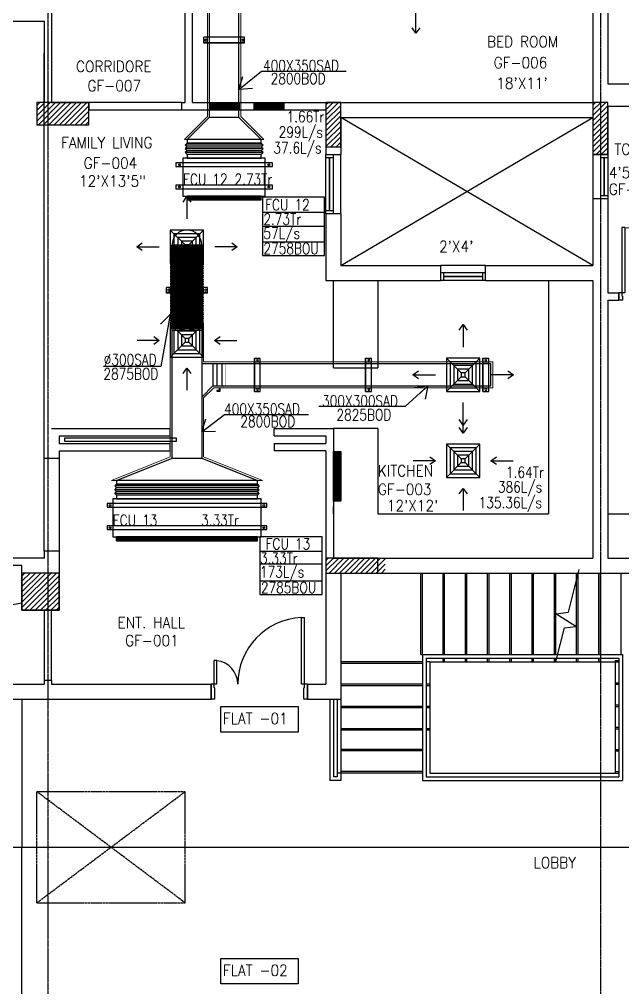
# Model space of a CAD drawing. Header units: millimetres. Extents: x 0 to 91840, y -5689 to 55688.
# Drawn here: x 30687 to 38822, y 26031 to 39097 of the extents above; entities that cross this region are included whole.
import ezdxf

# ---------------------------------------------------------------- set-up
doc = ezdxf.new("R2010")
doc.units = ezdxf.units.MM
doc.linetypes.add('CENTER', pattern=[50.8, 31.75, -6.35, 6.35, -6.35])
doc.linetypes.add('DASHED2', pattern=[9.525, 6.35, -3.175])
for name, color, linetype in [('A-ANNO-TEXT', 8, 'Continuous'), ('A-DOOR', 4, 'Continuous'), ('A-FLOR-OVHD', 4, 'DASHED2'), ('A-FLOR-SPCL', 8, 'Continuous'), ('A-FLOR-STRS', 8, 'Continuous'), ('A-GLAZ', 5, 'Continuous'), ('A-GRID', 253, 'CENTER'), ('A-WALL-FULL', 8, 'Continuous'), ('AC- VD', 5, 'Continuous'), ('AC-FD', 1, 'Continuous'), ('AC-SAD', 3, 'Continuous'), ('AC-SAD TEXT', 3, 'Continuous'), ('AC-WALL OPENING', 1, 'Continuous'), ('FCU-AC', 160, 'Continuous'), ('L1-E014-C22-VAC (08-08-2010)$0$ETA-AC-DAMPER', 4, 'Continuous'), ('LINE', 1, 'Continuous'), ('M-HANGER', 30, 'Continuous'), ('RAD RIGHT', 1, 'Continuous'), ('S-COL- HACT.', 9, 'Continuous'), ('S-COL.', 8, 'Continuous'), ('SAD RIGHT', 3, 'Continuous')]:
    doc.layers.add(name, color=color, linetype=linetype)
doc.layers.add('INSULATION', color=1, linetype='Continuous', lineweight=5)
doc.styles.add('ROMANS', font='romans.shx', dxfattribs={"width": 0.8})
doc.styles.add('SIMPLEX', font='simplex.shx', dxfattribs={"width": 0.8})
doc.dimstyles.new('100 of DIM2', dxfattribs={"dimscale": 0, "dimtxt": 200, "dimasz": 150, "dimexe": 75, "dimexo": 200, "dimgap": 75, "dimtad": 1, "dimdec": 0, "dimrnd": 5, "dimzin": 0, "dimdsep": 46, "dimtxsty": 'ROMANS', "dimblk": 'ARCHTICK', "dimcen": 100, "dimclrd": 94, "dimclre": 94, "dimclrt": 2, "dimadec": 0, "dimazin": 0, "dimtfac": 1, "dimtdec": 0, "dimtofl": 0, "dimtmove": 2, "dimatfit": 3, "dimldrblk": 'OPEN90', "dimfxl": 75, "dimtolj": 1, "dimtzin": 0, "dimarcsym": 0})
pattern_1 = [(45, (1147577.044, 409937.22), (-35.355339, 35.355339), [])]

# ---------------------------------------------------------------- blocks, each defined once
blk = doc.blocks.new('W-80')
for p, q in [((800, 100), (0, 100)), ((800, 0), (0, 0)), ((40, 0), (40, 100)), ((760, 100), (760, 0))]:
    blk.add_line(p, q)
at = {"linetype": 'Continuous'}
for p, q in [((760, 53), (40, 53)), ((760, 47), (40, 47))]:
    blk.add_line(p, q, dxfattribs=at)
blk = doc.blocks.new('D-130-R')
for p, q in [((1220, 200), (1220, 1100)), ((1220, 1100), (1260, 1100)), ((1260, 200), (1260, 1100)), ((80, 520), (40, 520)), ((40, 200), (40, 520)), ((80, 200), (80, 520)), ((0, 0), (0, 200)), ((80, 200), (0, 200)), ((40, 150), (40, 200)), ((50, 150), (40, 150)), ((50, 0), (50, 150)), ((1300, 200), (1220, 200)), ((1260, 150), (1250, 150)), ((1250, 0), (1250, 150)), ((1260, 150), (1260, 200)), ((1300, 0), (1300, 200)), ((50, 0), (0, 0)), ((1300, 0), (1250, 0))]:
    blk.add_line(p, q)
for centre, radius, start, end in [((1260, 200), 900, 92.5473, 180), ((40, 200), 320, 0, 82.8192)]:
    blk.add_arc(centre, radius, start, end)
blk = doc.blocks.new('D-100-R1')
for p, q in [((-80, 980), (-80, 100)), ((-80, 980), (-40, 980)), ((-40, 980), (-40, 55)), ((-1000, 100), (-1000, 0)), ((-1000, 100), (-960, 100)), ((-960, 100), (-960, 55)), ((-960, 55), (-950, 55)), ((-950, 55), (-950, 0)), ((-80, 100), (0, 100)), ((-50, 55), (-50, 0)), ((-50, 55), (-40, 55)), ((-50, 0), (0, 0)), ((0, 100), (0, 0)), ((-1000, 0), (-950, 0))]:
    blk.add_line(p, q)
at = {"linetype": 'Continuous'}
blk.add_arc((-80, 100), 880, 90, 180, dxfattribs=at)
blk = doc.blocks.new('W-60')
for p, q in [((600, 100), (0, 100)), ((600, 0), (0, 0)), ((40, 0), (40, 100)), ((560, 100), (560, 0))]:
    blk.add_line(p, q)
at = {"linetype": 'Continuous'}
for p, q in [((560, 53), (40, 53)), ((560, 47), (40, 47))]:
    blk.add_line(p, q, dxfattribs=at)
blk = doc.blocks.new('_ArchTick')
at = {"color": 0, "linetype": 'ByBlock', "const_width": 0.15}
blk.add_lwpolyline([(-0.5, -0.5), (0.5, 0.5)], dxfattribs=at)
blk = doc.blocks.new('fcu 3.5 tr')
at = {"layer": 'FCU-AC'}
h = blk.add_hatch(dxfattribs=at)
h.set_pattern_fill('NET', color=3)
h.paths.add_polyline_path([(100970, -1580238), (99070, -1580238), (99070, -1580288), (100970, -1580288)])
for p, q in [((99045, -1579550), (99070, -1579525)), ((100970, -1579525), (99070, -1579525)), ((100995, -1579550), (100970, -1579525)), ((100995, -1579550), (99045, -1579550)), ((99045, -1579550), (99070, -1579575)), ((99045, -1579600), (99070, -1579575)), ((100995, -1579600), (99045, -1579600)), ((99045, -1579600), (99070, -1579625)), ((99045, -1579650), (99070, -1579625)), ((100995, -1579650), (99045, -1579650)), ((99045, -1579650), (99070, -1579675)), ((100970, -1579575), (99070, -1579575)), ((100970, -1579575), (99070, -1579575)), ((100970, -1579625), (99070, -1579625)), ((100970, -1579625), (99070, -1579625)), ((100995, -1579550), (100970, -1579575)), ((100995, -1579600), (100970, -1579575)), ((100995, -1579600), (100970, -1579625)), ((100995, -1579650), (100970, -1579625)), ((100995, -1579650), (100970, -1579675))]:
    blk.add_line(p, q, dxfattribs=at)
at = {"layer": 'FCU-AC', "color": 1}
for p, q in [((100970, -1579475), (99070, -1579475)), ((99070, -1579475), (99070, -1579525)), ((99070, -1579525), (100970, -1579525)), ((100970, -1579525), (100970, -1579475)), ((100970, -1579675), (99070, -1579675)), ((99070, -1579675), (99070, -1579725)), ((99070, -1579725), (100970, -1579725)), ((100970, -1579725), (100970, -1579675))]:
    blk.add_line(p, q, dxfattribs=at)
at = {"layer": 'FCU-AC', "color": 6}
for points in [[(98945, -1579838), (101095, -1579838), (101095, -1579788), (98945, -1579788)], [(98945, -1580138), (101095, -1580138), (101095, -1580088), (98945, -1580088)]]:
    blk.add_lwpolyline(points, close=True, dxfattribs=at)
at = {"layer": 'FCU-AC'}
blk.add_lwpolyline([(99020, -1580238), (101020, -1580238), (101020, -1579725), (99020, -1579725)], close=True, dxfattribs=at)
at = {"layer": 'FCU-AC', "color": 3}
blk.add_lwpolyline([(99070, -1580288), (100970, -1580288), (100970, -1580238), (99070, -1580238)], close=True, dxfattribs=at)
at = {"layer": 'FCU-AC', "color": 6}
for centre in [(98982, -1579813), (101057, -1579813), (98982, -1580113), (101057, -1580113)]:
    blk.add_circle(centre, 12.5, dxfattribs=at)
blk = doc.blocks.new('fcu-1    1.5 tr')
h = blk.add_hatch()
h.set_pattern_fill('NET', color=3)
h.paths.add_polyline_path([(78733, -1589179), (77733, -1589179), (77733, -1589229), (78733, -1589229)])
at = {"color": 3}
blk.add_lwpolyline([(77733, -1589229), (78733, -1589229), (78733, -1589179), (77733, -1589179)], close=True, dxfattribs=at)
at = {"layer": 'FCU-AC', "color": 1}
for p, q in [((78733, -1588416), (77733, -1588416)), ((77733, -1588416), (77733, -1588466)), ((78733, -1588466), (78733, -1588416)), ((77733, -1588466), (78733, -1588466)), ((78733, -1588616), (77733, -1588616)), ((77733, -1588616), (77733, -1588666)), ((77733, -1588666), (78733, -1588666)), ((78733, -1588666), (78733, -1588616))]:
    blk.add_line(p, q, dxfattribs=at)
at = {"layer": 'FCU-AC', "color": 5}
for p, q in [((77733, -1588466), (77708, -1588491)), ((78758, -1588491), (77708, -1588491)), ((77733, -1588516), (77708, -1588491)), ((77733, -1588516), (77708, -1588541)), ((78758, -1588541), (77708, -1588541)), ((77733, -1588566), (77708, -1588541)), ((78733, -1588516), (77733, -1588516)), ((78758, -1588491), (78733, -1588466)), ((78758, -1588491), (78733, -1588516)), ((78758, -1588541), (78733, -1588516)), ((78758, -1588541), (78733, -1588566)), ((77733, -1588566), (77708, -1588591)), ((78758, -1588591), (77708, -1588591)), ((77733, -1588616), (77708, -1588591)), ((78733, -1588566), (77733, -1588566)), ((78758, -1588591), (78733, -1588566)), ((78758, -1588591), (78733, -1588616))]:
    blk.add_line(p, q, dxfattribs=at)
at = {"layer": 'FCU-AC'}
for p, q in [((78733, -1588466), (77733, -1588466)), ((78788, -1588666), (77678, -1588666)), ((77678, -1588666), (77678, -1589179)), ((78788, -1589179), (78788, -1588666)), ((77678, -1589179), (78788, -1589179))]:
    blk.add_line(p, q, dxfattribs=at)
at = {"layer": 'FCU-AC', "color": 2}
for p, q in [((78733, -1588516), (77733, -1588516)), ((78733, -1588566), (77733, -1588566))]:
    blk.add_line(p, q, dxfattribs=at)
at = {"layer": 'FCU-AC', "color": 6}
for points in [[(77583, -1588779), (78883, -1588779), (78883, -1588729), (77583, -1588729)], [(77583, -1589079), (78883, -1589079), (78883, -1589029), (77583, -1589029)]]:
    blk.add_lwpolyline(points, close=True, dxfattribs=at)
for centre in [(77629, -1588755), (78837, -1588755), (77629, -1589055), (78837, -1589055)]:
    blk.add_circle(centre, 12.5, dxfattribs=at)
blk = doc.blocks.new('*U37')
at = {"layer": 'L1-E014-C22-VAC (08-08-2010)$0$ETA-AC-DAMPER', "color": 5}
for p, q in [((-33, 0), (-33, 300)), ((33, 0), (33, 300))]:
    blk.add_line(p, q, dxfattribs=at)
for points, const_width in [([(-91, 300), (91, 300)], 1.82), ([(0, 0), (0, 314)], 1.5), ([(-91, 0), (91, 0)], 1.82), ([(-48, 0), (-48, -20), (48, -20), (48, 0)], 1.5)]:
    blk.add_lwpolyline(points, dxfattribs=dict(at, const_width=const_width))
at = {"layer": 'L1-E014-C22-VAC (08-08-2010)$0$ETA-AC-DAMPER', "color": 5, "const_width": 1.82}
blk.add_lwpolyline([(75, 300), (75, 0), (-75, 0), (-75, 300)], close=True, dxfattribs=at)
at = {"layer": 'L1-E014-C22-VAC (08-08-2010)$0$ETA-AC-DAMPER', "color": 5}
blk.add_lwpolyline([(6, -20), (6, -62), (40, -62), (40, -72), (-6, -72), (-6, -20)], dxfattribs=at)
blk = doc.blocks.new('*U128')
at = {"linetype": 'Continuous'}
for p, q in [((-38, -116), (-38, 434)), ((42, 434), (-38, 434)), ((37, -116), (37, 434)), ((42, -116), (42, 434)), ((42, 384), (-38, 384)), ((42, -66), (-38, -66)), ((42, -116), (-38, -116))]:
    blk.add_line(p, q, dxfattribs=at)
for centre in [(0, 409), (0, -91)]:
    blk.add_circle(centre, 12.5, dxfattribs=at)
blk = doc.blocks.new('*U50')
at = {"linetype": 'Continuous'}
for p, q in [((-38, -181), (-38, 269)), ((42, 269), (-38, 269)), ((37, -181), (37, 269)), ((42, -181), (42, 269)), ((42, 219), (-38, 219)), ((42, -131), (-38, -131)), ((42, -181), (-38, -181))]:
    blk.add_line(p, q, dxfattribs=at)
for centre in [(0, 244), (0, -156)]:
    blk.add_circle(centre, 12.5, dxfattribs=at)
blk = doc.blocks.new('*U51')
at = {"linetype": 'Continuous'}
for p, q in [((-38, -217), (-38, 233)), ((42, 233), (-38, 233)), ((42, 183), (-38, 183)), ((37, -217), (37, 233)), ((42, -217), (42, 233)), ((42, -167), (-38, -167)), ((42, -217), (-38, -217))]:
    blk.add_line(p, q, dxfattribs=at)
for centre in [(0, 208), (0, -192)]:
    blk.add_circle(centre, 12.5, dxfattribs=at)
blk = doc.blocks.new('*U52')
at = {"linetype": 'Continuous'}
for p, q in [((-38, -247), (-38, 303)), ((42, 303), (-38, 303)), ((37, -247), (37, 303)), ((42, -247), (42, 303)), ((42, 253), (-38, 253)), ((42, -197), (-38, -197)), ((42, -247), (-38, -247))]:
    blk.add_line(p, q, dxfattribs=at)
for centre in [(0, 278), (0, -222)]:
    blk.add_circle(centre, 12.5, dxfattribs=at)
blk = doc.blocks.new('SD RIGHT')
at = {"layer": 'SAD RIGHT'}
for p, q in [((-225, 225), (-25, 25)), ((225, 225), (25, 25)), ((-25, -25), (-225, -225)), ((225, -225), (25, -25))]:
    blk.add_line(p, q, dxfattribs=at)
for points in [[(-225, -225), (225, -225), (225, 225), (-225, 225)], [(-175, -175), (175, -175), (175, 175), (-175, 175)], [(-125, -125), (125, -125), (125, 125), (-125, 125)], [(-75, -75), (75, -75), (75, 75), (-75, 75)], [(-25, -25), (25, -25), (25, 25), (-25, 25)]]:
    blk.add_lwpolyline(points, close=True, dxfattribs=at)
for points in [[(0, 678), (0, 375)], [(-678, 0), (-375, 0)], [(678, 0), (375, 0)], [(0, -678), (0, -375)]]:
    blk.add_leader(points, dimstyle='100 of DIM2', override={"dimscale": 1, "dimasz": 75, "dimtad": 0, "dimclrd": 256, "dimfxl": 0.2}, dxfattribs=at)
blk = doc.blocks.new('RAD RIGHT CENTER')
at = {"layer": 'RAD RIGHT'}
for p, q in [((-225, 225), (-25, 25)), ((225, 225), (25, 25)), ((-25, -25), (-225, -225)), ((25, -25), (225, -225))]:
    blk.add_line(p, q, dxfattribs=at)
for points in [[(-225, -225), (225, -225), (225, 225), (-225, 225)], [(-175, -175), (175, -175), (175, 175), (-175, 175)], [(-125, -125), (125, -125), (125, 125), (-125, 125)], [(-75, -75), (75, -75), (75, 75), (-75, 75)], [(-25, -25), (25, -25), (25, 25), (-25, 25)]]:
    blk.add_lwpolyline(points, close=True, dxfattribs=at)
for points in [[(0, 373), (0, 673)], [(-373, 0), (-673, 0)], [(373, 0), (673, 0)], [(0, -373), (0, -673)]]:
    blk.add_leader(points, dimstyle='100 of DIM2', override={"dimscale": 1, "dimasz": 75, "dimtad": 0, "dimclrd": 1, "dimfxl": 0.2}, dxfattribs=at)

msp = doc.modelspace()

# ---------------------------------------------------------------- hatches: boundary and pattern name
at = {"layer": 'AC-FD', "linetype": 'ByBlock'}
h = msp.add_hatch(dxfattribs=at)
h.set_pattern_fill('ANSI31', color=256, scale=5, angle=90, style=0)
h.set_pattern_definition([(135, (-1558174.296, -24064.766), (-11.22532015, -11.22532015), [])])
h.paths.add_polyline_path([(33649.7, 37875.23), (33649.7, 37975.23), (33249.7, 37975.23), (33249.7, 37875.23)])
at = {"layer": 'AC-WALL OPENING', "linetype": 'ByBlock'}
h = msp.add_hatch(dxfattribs=at)
h.set_pattern_fill('ANSI31', color=256, scale=5, angle=-90, style=0)
h.set_pattern_definition([(315, (1625824.649, 99915.234), (11.22532015, 11.22532015), [])])
h.paths.add_polyline_path([(33854.65, 37975.23), (33854.65, 37875.23), (34254.65, 37875.23), (34254.65, 37975.23)])
h = msp.add_hatch(dxfattribs=at)
h.set_pattern_fill('ANSI31', color=256, scale=5, angle=-180, style=0)
h.set_pattern_definition([(225, (96961.861, -1558703.006), (11.22532015, -11.22532015), [])])
h.paths.add_polyline_path([(35021.86, 33266.99), (34921.86, 33266.99), (34921.86, 32596.99), (35021.86, 32596.99)])
at = {"layer": 'S-COL- HACT.', "linetype": 'Continuous', "ltscale": 3}
h = msp.add_hatch(dxfattribs=at)
h.set_pattern_fill('ANSI31', color=256, scale=400, style=0)
h.set_pattern_definition(pattern_1)
h.paths.add_polyline_path([(31621.86, 37975.23), (30921.86, 37975.23), (30921.86, 37675.23), (31621.86, 37675.23)])
h = msp.add_hatch(dxfattribs=at)
h.set_pattern_fill('ANSI31', color=256, scale=400, style=0)
h.set_pattern_definition(pattern_1)
h.paths.add_polyline_path([(34821.86, 37975.23), (34821.86, 37375.23), (35021.86, 37375.23), (35021.86, 37975.23)])
h = msp.add_hatch(dxfattribs=at)
h.set_pattern_fill('ANSI31', color=256, scale=400, style=0)
h.set_pattern_definition(pattern_1)
h.paths.add_polyline_path([(38421.86, 37975.23), (38421.86, 37275.23), (38621.86, 37275.23), (38621.86, 37975.23)])
h = msp.add_hatch(dxfattribs=at)
h.set_pattern_fill('ANSI31', color=256, scale=400, style=0)
h.set_pattern_definition(pattern_1)
h.paths.add_polyline_path([(34821.86, 31625.23), (35621.86, 31625.23), (35621.86, 31825.23), (34821.86, 31825.23)])
h = msp.add_hatch(dxfattribs=at)
h.set_pattern_fill('ANSI31', color=256, scale=400, style=0)
h.set_pattern_definition(pattern_1)
h.paths.add_polyline_path([(30721.86, 31125.23), (31221.86, 31125.23), (31221.86, 31625.23), (30721.86, 31625.23)])
h = msp.add_hatch(dxfattribs=at)
h.set_pattern_fill('ANSI31', color=256, scale=400, style=0)
h.set_pattern_definition(pattern_1)
h.paths.add_polyline_path([(30721.86, 31125.23), (31221.86, 31125.23), (31221.86, 31625.23), (30721.86, 31625.23)])

# ---------------------------------------------------------------- linework, layer by layer
msp.add_line((31021.86, 33175.23), (31021.86, 38643.87))
at = {"layer": 'A-ANNO-TEXT', "color": 5}
for points in [[(33402.83, 29822.38), (34445.21, 29822.38), (34445.21, 29479.92), (33402.83, 29479.92)], [(33402.83, 26423.12), (34445.21, 26423.12), (34445.21, 26080.67), (33402.83, 26080.67)]]:
    msp.add_lwpolyline(points, close=True, dxfattribs=at)
at = {"layer": 'A-DOOR', "ltscale": 3}
msp.add_lwpolyline([(31301.75, 33400.23), (31301.75, 33450.23), (32801.75, 33450.23), (32801.75, 33400.23), (31301.75, 33400.23)], dxfattribs=at)
at = {"layer": 'A-FLOR-OVHD', "linetype": 'Continuous', "ltscale": 3}
for p, q in [((32871.86, 37975.23), (31621.86, 37975.23)), ((31621.86, 37875.23), (32871.86, 37875.23)), ((31021.86, 31925.23), (31021.86, 33175.23)), ((31221.86, 33175.23), (31221.86, 31925.23)), ((31021.86, 31125.23), (31021.86, 30175.23)), ((31121.86, 30175.23), (31121.86, 31125.23))]:
    msp.add_line(p, q, dxfattribs=at)
at = {"layer": 'A-FLOR-OVHD', "linetype": 'Continuous'}
for p, q in [((36121.86, 30525.23), (36121.86, 31625.23)), ((36421.86, 30525.23), (36421.86, 31625.23)), ((36721.86, 30525.23), (36721.86, 31625.23)), ((37021.86, 30525.23), (37021.86, 31625.23)), ((37321.86, 30525.23), (37321.86, 31625.23)), ((37621.86, 30525.23), (37621.86, 31625.23)), ((37921.86, 30525.23), (37921.86, 31625.23)), ((38221.86, 30525.23), (38221.86, 31625.23)), ((36121.86, 30425.23), (35021.86, 30425.23)), ((36121.86, 30125.23), (35021.86, 30125.23)), ((36121.86, 29825.23), (35021.86, 29825.23)), ((36121.86, 29525.23), (35021.86, 29525.23)), ((36121.86, 29225.23), (35021.86, 29225.23)), ((35021.86, 28925.23), (34971.86, 28925.23)), ((36121.86, 28925.23), (35021.86, 28925.23))]:
    msp.add_line(p, q, dxfattribs=at)
at = {"layer": 'A-FLOR-SPCL', "ltscale": 3}
for p, q in [((35021.86, 35775.23), (38421.86, 37775.23)), ((38421.86, 35775.23), (35021.86, 37775.23)), ((34921.86, 34395.23), (34921.86, 35575.23)), ((35521.86, 35575.23), (35521.86, 34395.23)), ((37821.86, 35575.23), (37821.86, 32425.23)), ((34921.86, 34395.23), (35521.86, 34395.23)), ((35521.86, 33575.23), (34921.86, 33575.23)), ((35521.86, 33575.23), (35521.86, 32425.23)), ((35521.86, 32425.23), (37821.86, 32425.23)), ((38621.86, 32425.23), (40021.86, 32425.23)), ((30721.86, 29925.23), (30721.86, 27925.23)), ((30721.86, 25925.23), (30721.86, 27925.23))]:
    msp.add_line(p, q, dxfattribs=at)
msp.add_arc((29721.86, 35941.92), 4821.53, 258.029793, 281.970207, dxfattribs=at)
at = {"layer": 'A-FLOR-STRS', "ltscale": 3}
for p, q in [((36101.86, 30525.23), (36101.86, 31625.23)), ((36401.86, 30525.23), (36401.86, 31625.23)), ((36701.86, 30525.23), (36701.86, 31625.23)), ((37001.86, 30525.23), (37001.86, 31625.23)), ((37301.86, 30525.23), (37301.86, 31625.23)), ((37601.86, 30525.23), (37601.86, 31625.23)), ((37901.86, 30525.23), (37901.86, 31625.23)), ((38090.42, 31099.47), (38234.36, 31675.23)), ((38201.86, 30525.23), (38201.86, 31625.23)), ((38501.86, 30525.23), (38501.86, 31625.23)), ((38521.86, 30525.23), (38521.86, 31625.23)), ((38801.86, 30525.23), (38801.86, 31625.23)), ((37921.86, 31075.23), (38090.42, 31099.47)), ((38193.1, 30905.81), (37921.86, 31075.23)), ((37921.86, 30425.23), (38036.94, 30885.53)), ((38036.94, 30885.53), (38193.1, 30905.81)), ((36101.86, 30525.23), (38821.86, 30525.23)), ((36121.86, 30525.23), (36121.86, 28825.23)), ((36171.86, 30475.23), (36171.86, 28875.23)), ((36171.86, 30475.23), (38771.86, 30475.23)), ((36401.86, 30425.23), (36401.86, 30475.23)), ((36421.86, 30425.23), (36421.86, 30475.23)), ((36701.86, 30425.23), (36701.86, 30475.23)), ((36721.86, 30425.23), (36721.86, 30475.23)), ((37001.86, 30425.23), (37001.86, 30475.23)), ((37021.86, 30425.23), (37021.86, 30475.23)), ((37301.86, 30425.23), (37301.86, 30475.23)), ((37321.86, 30425.23), (37321.86, 30475.23)), ((37601.86, 30425.23), (37601.86, 30475.23)), ((37621.86, 30425.23), (37621.86, 30475.23)), ((37901.86, 30425.23), (37901.86, 30475.23)), ((37921.86, 30425.23), (37921.86, 30475.23)), ((38201.86, 30425.23), (38201.86, 30475.23)), ((38221.86, 30425.23), (38221.86, 30475.23)), ((38501.86, 30425.23), (38501.86, 30475.23)), ((38521.86, 30425.23), (38521.86, 30475.23)), ((38771.86, 30475.23), (38771.86, 28875.23)), ((38821.86, 30525.23), (38821.86, 28825.23)), ((36121.86, 30405.23), (35021.86, 30405.23)), ((36221.86, 30425.23), (36171.86, 30425.23)), ((36221.86, 30425.23), (38721.86, 30425.23)), ((36221.86, 30425.23), (36221.86, 29225.23)), ((38721.86, 30445.23), (38721.86, 29825.23)), ((38721.86, 30445.23), (38771.86, 30445.23)), ((38721.86, 30445.23), (38771.86, 30445.23)), ((38721.86, 30425.23), (38771.86, 30425.23)), ((38721.86, 30425.23), (38771.86, 30425.23)), ((36121.86, 30105.23), (35021.86, 30105.23)), ((36221.86, 30125.23), (36171.86, 30125.23)), ((36221.86, 30105.23), (36171.86, 30105.23)), ((38721.86, 30145.23), (38771.86, 30145.23)), ((38721.86, 30125.23), (38771.86, 30125.23)), ((34871.86, 29925.23), (34871.86, 28825.23)), ((34921.86, 29925.23), (34921.86, 28875.23)), ((34971.86, 29925.23), (34971.86, 28875.23)), ((35021.86, 29925.23), (35021.86, 28825.23)), ((36121.86, 29805.23), (35021.86, 29805.23)), ((36221.86, 29825.23), (36171.86, 29825.23)), ((36221.86, 29805.23), (36171.86, 29805.23)), ((38721.86, 29845.23), (38771.86, 29845.23)), ((38721.86, 29825.23), (38721.86, 28925.23)), ((38721.86, 29825.23), (38771.86, 29825.23)), ((38721.86, 29545.23), (38771.86, 29545.23)), ((36121.86, 29505.23), (35021.86, 29505.23)), ((36221.86, 29525.23), (36171.86, 29525.23)), ((36221.86, 29505.23), (36171.86, 29505.23)), ((38721.86, 29525.23), (38771.86, 29525.23)), ((36121.86, 29245.23), (35021.86, 29245.23)), ((36221.86, 29225.23), (36221.86, 28925.23)), ((38721.86, 29245.23), (38771.86, 29245.23)), ((38721.86, 29225.23), (38771.86, 29225.23)), ((36121.86, 28945.23), (35021.86, 28945.23)), ((36221.86, 28925.23), (38721.86, 28925.23)), ((38721.86, 28945.23), (38771.86, 28945.23)), ((38721.86, 28925.23), (38771.86, 28925.23)), ((35021.86, 28825.23), (34871.86, 28825.23)), ((34971.86, 28875.23), (34921.86, 28875.23)), ((36121.86, 28825.23), (38821.86, 28825.23)), ((36171.86, 28875.23), (38771.86, 28875.23))]:
    msp.add_line(p, q, dxfattribs=at)
at = {"layer": 'A-GLAZ', "ltscale": 3}
for p, q in [((35021.86, 36475.23), (35021.86, 37275.23)), ((38421.86, 37275.23), (38421.86, 36675.23)), ((36971.86, 35775.23), (36371.86, 35775.23))]:
    msp.add_line(p, q, dxfattribs=at)
at = {"layer": 'A-GRID', "ltscale": 0.1}
for p, q in [((31071.86, 54351.25), (31071.86, 6216.89)), ((38521.86, 53051.25), (38521.86, 4916.89))]:
    msp.add_line(p, q, dxfattribs=at)
at = {"layer": 'A-WALL-FULL', "ltscale": 3}
for p, q in [((38621.86, 45425.23), (38621.86, 38225.23)), ((38421.86, 41275.23), (38421.86, 37975.23)), ((31121.86, 39875.23), (31121.86, 37975.23)), ((32921.86, 37975.23), (32921.86, 39975.23)), ((33021.86, 37975.23), (33021.86, 39975.23)), ((25721.86, 39075.23), (31021.86, 39075.23)), ((31021.86, 39075.23), (31021.86, 37975.23)), ((38621.86, 38225.23), (40121.86, 38225.23)), ((31121.86, 37975.23), (31621.86, 37975.23)), ((31621.86, 37975.23), (31621.86, 37875.23)), ((32871.86, 37975.23), (32921.86, 37975.23)), ((32871.86, 37975.23), (32871.86, 37875.23)), ((33021.86, 37975.23), (38421.86, 37975.23)), ((38621.86, 37925.23), (38621.86, 37275.23)), ((38621.86, 37925.23), (40021.86, 37925.23)), ((32871.86, 37875.23), (34821.86, 37875.23)), ((34821.86, 37875.23), (34821.86, 37275.23)), ((35021.86, 37775.23), (38421.86, 37775.23)), ((35021.86, 37775.23), (35021.86, 37275.23)), ((38421.86, 37775.23), (38421.86, 37275.23)), ((34821.86, 37275.23), (35021.86, 37275.23)), ((38621.86, 37275.23), (38421.86, 37275.23)), ((38421.86, 36675.23), (38421.86, 35775.23)), ((38621.86, 36675.23), (38421.86, 36675.23)), ((38621.86, 36675.23), (38621.86, 35407.23)), ((35021.86, 36475.23), (34821.86, 36475.23)), ((34821.86, 36475.23), (34821.86, 35575.23)), ((35021.86, 36475.23), (35021.86, 35775.23)), ((35021.86, 35775.23), (36371.86, 35775.23)), ((36371.86, 35575.23), (36371.86, 35775.23)), ((36971.86, 35775.23), (38421.86, 35775.23)), ((36971.86, 35575.23), (36971.86, 35775.23)), ((34821.86, 35575.23), (36371.86, 35575.23)), ((36971.86, 35575.23), (38421.86, 35575.23)), ((38421.86, 35575.23), (38421.86, 32425.23)), ((38421.86, 35575.23), (38421.86, 31825.23)), ((38621.86, 35407.23), (38771.86, 35407.23)), ((38621.86, 35307.23), (38771.86, 35307.23)), ((38621.86, 35307.23), (38621.86, 31825.23)), ((38771.86, 35307.23), (38771.86, 35407.23)), ((31121.86, 33575.23), (32721.86, 33575.23)), ((31221.86, 33475.23), (32721.86, 33475.23)), ((31221.86, 33475.23), (31221.86, 33375.23)), ((32721.86, 33475.23), (32721.86, 33575.23)), ((34121.86, 33475.23), (34121.86, 33575.23)), ((34121.86, 33575.23), (34921.86, 33575.23)), ((34121.86, 33475.23), (34821.86, 33475.23)), ((34821.86, 33475.23), (34821.86, 33375.23)), ((34921.86, 33575.23), (34921.86, 31825.23)), ((31221.86, 33375.23), (32721.86, 33375.23)), ((32721.86, 33275.23), (32721.86, 33375.23)), ((34121.86, 33375.23), (34821.86, 33375.23)), ((34121.86, 33375.23), (34121.86, 33275.23)), ((31221.86, 33275.23), (31221.86, 33175.23)), ((31221.86, 33275.23), (32721.86, 33275.23)), ((34821.86, 33275.23), (34121.86, 33275.23)), ((34821.86, 33275.23), (34821.86, 30125.23)), ((31021.86, 33175.23), (31221.86, 33175.23)), ((34921.86, 32425.23), (34921.86, 32525.23)), ((31021.86, 31925.23), (31221.86, 31925.23)), ((31021.86, 31925.23), (31021.86, 31825.23)), ((31221.86, 31925.23), (31221.86, 31125.23)), ((31021.86, 31825.23), (25721.86, 31825.23)), ((34921.86, 31825.23), (38421.86, 31825.23)), ((38621.86, 31825.23), (40021.86, 31825.23)), ((30721.86, 31725.23), (28721.86, 31725.23)), ((30721.86, 31125.23), (30721.86, 31725.23)), ((35021.86, 31625.23), (39921.86, 31625.23)), ((35021.86, 31625.23), (35021.86, 29925.23)), ((31221.86, 31125.23), (30721.86, 31125.23)), ((28721.86, 30125.23), (31021.86, 30125.23)), ((31021.86, 30175.23), (31021.86, 30125.23)), ((31121.86, 30175.23), (31021.86, 30175.23)), ((31121.86, 30175.23), (31121.86, 30125.23)), ((31121.86, 30125.23), (33271.86, 30125.23)), ((33271.86, 30125.23), (33271.86, 29925.23)), ((34571.86, 30125.23), (34571.86, 29925.23)), ((34571.86, 30125.23), (34821.86, 30125.23)), ((34671.86, 30125.23), (34821.86, 30125.23)), ((27021.86, 29925.23), (33271.86, 29925.23)), ((34571.86, 29925.23), (35021.86, 29925.23)), ((34671.86, 29925.23), (35021.86, 29925.23)), ((24605.73, 27925.23), (51021.86, 27925.23))]:
    msp.add_line(p, q, dxfattribs=at)
at = {"layer": 'A-WALL-FULL', "linetype": 'Continuous', "ltscale": 3}
for p, q in [((31021.86, 37975.23), (30921.86, 37975.23)), ((30921.86, 37975.23), (30921.86, 37675.23)), ((30921.86, 37675.23), (31021.86, 37675.23))]:
    msp.add_line(p, q, dxfattribs=at)
at = {"layer": 'AC-FD', "linetype": 'ByBlock'}
msp.add_lwpolyline([(33249.7, 37875.23), (33249.7, 37975.23), (33649.7, 37975.23), (33649.7, 37875.23)], close=True, dxfattribs=at)
at = {"layer": 'AC-SAD'}
for p, q in [((33248.59, 44062.73), (33248.59, 37775.23)), ((33648.59, 37775.23), (33648.59, 44062.73)), ((33248.59, 37775.23), (32948.59, 37475.23)), ((33648.59, 37775.23), (33248.59, 37775.23)), ((33948.59, 37475.23), (33648.59, 37775.23)), ((32746.86, 36050.56), (32721.86, 36038.06)), ((33171.86, 36038.06), (32721.86, 36038.06)), ((32721.86, 36038.06), (32746.86, 36025.56)), ((32746.86, 36025.56), (32721.86, 36013.06)), ((33171.86, 36013.06), (32721.86, 36013.06)), ((32721.86, 36013.06), (32746.86, 36000.56)), ((32746.86, 36000.56), (32721.86, 35988.06)), ((33171.86, 35988.06), (32721.86, 35988.06)), ((32721.86, 35988.06), (32746.86, 35975.56)), ((32746.86, 35975.56), (32721.86, 35963.06)), ((33171.86, 35963.06), (32721.86, 35963.06)), ((32721.86, 35963.06), (32746.86, 35950.56)), ((32746.86, 35950.56), (32721.86, 35938.06)), ((33171.86, 35938.06), (32721.86, 35938.06)), ((32721.86, 35938.06), (32746.86, 35925.56)), ((32746.86, 34925.56), (32746.86, 36054.2)), ((33146.86, 36050.56), (32746.86, 36050.56)), ((33146.86, 36025.56), (32746.86, 36025.56)), ((33146.86, 36025.56), (32746.86, 36025.56)), ((33146.86, 36025.56), (32746.86, 36025.56)), ((33146.86, 36000.56), (32746.86, 36000.56)), ((33146.86, 36000.56), (32746.86, 36000.56)), ((33146.86, 35975.56), (32746.86, 35975.56)), ((33146.86, 35975.56), (32746.86, 35975.56)), ((33146.86, 35950.56), (32746.86, 35950.56)), ((33146.86, 35950.56), (32746.86, 35950.56)), ((33146.86, 36054.2), (33146.86, 33175.23)), ((33146.86, 36050.56), (33171.86, 36038.06)), ((33171.86, 36038.06), (33146.86, 36025.56)), ((33146.86, 36025.56), (33171.86, 36013.06)), ((33171.86, 36013.06), (33146.86, 36000.56)), ((33146.86, 36000.56), (33171.86, 35988.06)), ((33171.86, 35988.06), (33146.86, 35975.56)), ((33146.86, 35975.56), (33171.86, 35963.06)), ((33171.86, 35963.06), (33146.86, 35950.56)), ((33146.86, 35950.56), (33171.86, 35938.06)), ((33171.86, 35938.06), (33146.86, 35925.56)), ((32746.86, 35925.56), (32721.86, 35913.06)), ((33171.86, 35913.06), (32721.86, 35913.06)), ((32721.86, 35913.06), (32746.86, 35900.56)), ((32746.86, 35900.56), (32721.86, 35888.06)), ((33171.86, 35888.06), (32721.86, 35888.06)), ((32721.86, 35888.06), (32746.86, 35875.56)), ((32746.86, 35875.56), (32721.86, 35863.06)), ((33171.86, 35863.06), (32721.86, 35863.06)), ((32721.86, 35863.06), (32746.86, 35850.56)), ((32746.86, 35850.56), (32721.86, 35838.06)), ((33171.86, 35838.06), (32721.86, 35838.06)), ((32721.86, 35838.06), (32746.86, 35825.56)), ((32746.86, 35825.56), (32721.86, 35813.06)), ((33171.86, 35813.06), (32721.86, 35813.06)), ((32721.86, 35813.06), (32746.86, 35800.56)), ((33146.86, 35925.56), (32746.86, 35925.56)), ((33146.86, 35925.56), (32746.86, 35925.56)), ((33146.86, 35900.56), (32746.86, 35900.56)), ((33146.86, 35900.56), (32746.86, 35900.56)), ((33146.86, 35875.56), (32746.86, 35875.56)), ((33146.86, 35875.56), (32746.86, 35875.56)), ((33146.86, 35850.56), (32746.86, 35850.56)), ((33146.86, 35850.56), (32746.86, 35850.56)), ((33146.86, 35825.56), (32746.86, 35825.56)), ((33146.86, 35825.56), (32746.86, 35825.56)), ((33146.86, 35925.56), (33171.86, 35913.06)), ((33171.86, 35913.06), (33146.86, 35900.56)), ((33146.86, 35900.56), (33171.86, 35888.06)), ((33171.86, 35888.06), (33146.86, 35875.56)), ((33146.86, 35875.56), (33171.86, 35863.06)), ((33171.86, 35863.06), (33146.86, 35850.56)), ((33146.86, 35850.56), (33171.86, 35838.06)), ((33171.86, 35838.06), (33146.86, 35825.56)), ((33146.86, 35825.56), (33171.86, 35813.06)), ((33171.86, 35813.06), (33146.86, 35800.56)), ((32746.86, 35800.56), (32721.86, 35788.06)), ((33171.86, 35788.06), (32721.86, 35788.06)), ((32721.86, 35788.06), (32746.86, 35775.56)), ((32746.86, 35775.56), (32721.86, 35763.06)), ((33171.86, 35763.06), (32721.86, 35763.06)), ((32721.86, 35763.06), (32746.86, 35750.56)), ((32746.86, 35750.56), (32721.86, 35738.06)), ((33171.86, 35738.06), (32721.86, 35738.06)), ((32721.86, 35738.06), (32746.86, 35725.56)), ((32746.86, 35725.56), (32721.86, 35713.06)), ((33171.86, 35713.06), (32721.86, 35713.06)), ((32721.86, 35713.06), (32746.86, 35700.56)), ((32746.86, 35700.56), (32721.86, 35688.06)), ((33171.86, 35688.06), (32721.86, 35688.06)), ((32721.86, 35688.06), (32746.86, 35675.56)), ((32746.86, 35675.56), (32721.86, 35663.06)), ((33146.86, 35800.56), (32746.86, 35800.56)), ((33146.86, 35800.56), (32746.86, 35800.56)), ((33146.86, 35775.56), (32746.86, 35775.56)), ((33146.86, 35775.56), (32746.86, 35775.56)), ((33146.86, 35750.56), (32746.86, 35750.56)), ((33146.86, 35750.56), (32746.86, 35750.56)), ((33146.86, 35725.56), (32746.86, 35725.56)), ((33146.86, 35725.56), (32746.86, 35725.56)), ((33146.86, 35700.56), (32746.86, 35700.56)), ((33146.86, 35700.56), (32746.86, 35700.56)), ((33146.86, 35675.56), (32746.86, 35675.56)), ((33146.86, 35675.56), (32746.86, 35675.56)), ((33146.86, 35800.56), (33171.86, 35788.06)), ((33171.86, 35788.06), (33146.86, 35775.56)), ((33146.86, 35775.56), (33171.86, 35763.06)), ((33171.86, 35763.06), (33146.86, 35750.56)), ((33146.86, 35750.56), (33171.86, 35738.06)), ((33171.86, 35738.06), (33146.86, 35725.56)), ((33146.86, 35725.56), (33171.86, 35713.06)), ((33171.86, 35713.06), (33146.86, 35700.56)), ((33146.86, 35700.56), (33171.86, 35688.06)), ((33171.86, 35688.06), (33146.86, 35675.56)), ((33146.86, 35675.56), (33171.86, 35663.06)), ((33171.86, 35663.06), (32721.86, 35663.06)), ((32721.86, 35663.06), (32746.86, 35650.56)), ((32746.86, 35650.56), (32721.86, 35638.06)), ((33171.86, 35638.06), (32721.86, 35638.06)), ((32721.86, 35638.06), (32746.86, 35625.56)), ((32746.86, 35625.56), (32721.86, 35613.06)), ((33171.86, 35613.06), (32721.86, 35613.06)), ((32721.86, 35613.06), (32746.86, 35600.56)), ((32746.86, 35600.56), (32721.86, 35588.06)), ((33171.86, 35588.06), (32721.86, 35588.06)), ((32721.86, 35588.06), (32746.86, 35575.56)), ((32746.86, 35575.56), (32721.86, 35563.06)), ((33171.86, 35563.06), (32721.86, 35563.06)), ((32721.86, 35563.06), (32746.86, 35550.56)), ((32746.86, 35550.56), (32721.86, 35538.06)), ((33146.86, 35650.56), (32746.86, 35650.56)), ((33146.86, 35650.56), (32746.86, 35650.56)), ((33146.86, 35625.56), (32746.86, 35625.56)), ((33146.86, 35625.56), (32746.86, 35625.56)), ((33146.86, 35600.56), (32746.86, 35600.56)), ((33146.86, 35600.56), (32746.86, 35600.56)), ((33146.86, 35575.56), (32746.86, 35575.56)), ((33146.86, 35575.56), (32746.86, 35575.56)), ((33146.86, 35550.56), (32746.86, 35550.56)), ((33146.86, 35550.56), (32746.86, 35550.56)), ((33171.86, 35663.06), (33146.86, 35650.56)), ((33146.86, 35650.56), (33171.86, 35638.06)), ((33171.86, 35638.06), (33146.86, 35625.56)), ((33146.86, 35625.56), (33171.86, 35613.06)), ((33171.86, 35613.06), (33146.86, 35600.56)), ((33146.86, 35600.56), (33171.86, 35588.06)), ((33171.86, 35588.06), (33146.86, 35575.56)), ((33146.86, 35575.56), (33171.86, 35563.06)), ((33171.86, 35563.06), (33146.86, 35550.56)), ((33146.86, 35550.56), (33171.86, 35538.06)), ((33171.86, 35538.06), (32721.86, 35538.06)), ((32721.86, 35538.06), (32746.86, 35525.56)), ((32746.86, 35525.56), (32721.86, 35513.06)), ((33171.86, 35513.06), (32721.86, 35513.06)), ((32721.86, 35513.06), (32746.86, 35500.56)), ((32746.86, 35500.56), (32721.86, 35488.06)), ((33171.86, 35488.06), (32721.86, 35488.06)), ((32721.86, 35488.06), (32746.86, 35475.56)), ((32746.86, 35475.56), (32721.86, 35463.06)), ((33171.86, 35463.06), (32721.86, 35463.06)), ((32721.86, 35463.06), (32746.86, 35450.56)), ((32746.86, 35450.56), (32721.86, 35438.06)), ((33171.86, 35438.06), (32721.86, 35438.06)), ((32721.86, 35438.06), (32746.86, 35425.56)), ((32746.86, 35425.56), (32721.86, 35413.06)), ((33171.86, 35413.06), (32721.86, 35413.06)), ((32721.86, 35413.06), (32746.86, 35400.56)), ((33146.86, 35525.56), (32746.86, 35525.56)), ((33146.86, 35525.56), (32746.86, 35525.56)), ((33146.86, 35500.56), (32746.86, 35500.56)), ((33146.86, 35500.56), (32746.86, 35500.56)), ((33146.86, 35475.56), (32746.86, 35475.56)), ((33146.86, 35475.56), (32746.86, 35475.56)), ((33146.86, 35450.56), (32746.86, 35450.56)), ((33146.86, 35450.56), (32746.86, 35450.56)), ((33146.86, 35425.56), (32746.86, 35425.56)), ((33146.86, 35425.56), (32746.86, 35425.56)), ((33171.86, 35538.06), (33146.86, 35525.56)), ((33146.86, 35525.56), (33171.86, 35513.06)), ((33171.86, 35513.06), (33146.86, 35500.56)), ((33146.86, 35500.56), (33171.86, 35488.06)), ((33171.86, 35488.06), (33146.86, 35475.56)), ((33146.86, 35475.56), (33171.86, 35463.06)), ((33171.86, 35463.06), (33146.86, 35450.56)), ((33146.86, 35450.56), (33171.86, 35438.06)), ((33171.86, 35438.06), (33146.86, 35425.56)), ((33146.86, 35425.56), (33171.86, 35413.06)), ((33171.86, 35413.06), (33146.86, 35400.56)), ((32746.86, 35400.56), (32721.86, 35388.06)), ((33171.86, 35388.06), (32721.86, 35388.06)), ((32721.86, 35388.06), (32746.86, 35375.56)), ((32746.86, 35375.56), (32721.86, 35363.06)), ((33171.86, 35363.06), (32721.86, 35363.06)), ((32721.86, 35363.06), (32746.86, 35350.56)), ((32746.86, 35350.56), (32721.86, 35338.06)), ((33171.86, 35338.06), (32721.86, 35338.06)), ((32721.86, 35338.06), (32746.86, 35325.56)), ((32746.86, 35325.56), (32721.86, 35313.06)), ((33171.86, 35313.06), (32721.86, 35313.06)), ((32721.86, 35313.06), (32746.86, 35300.56)), ((32746.86, 35300.56), (32721.86, 35288.06)), ((33171.86, 35288.06), (32721.86, 35288.06)), ((32721.86, 35288.06), (32746.86, 35275.56)), ((33146.86, 35400.56), (32746.86, 35400.56)), ((33146.86, 35400.56), (32746.86, 35400.56)), ((33146.86, 35375.56), (32746.86, 35375.56)), ((33146.86, 35375.56), (32746.86, 35375.56)), ((33146.86, 35350.56), (32746.86, 35350.56)), ((33146.86, 35350.56), (32746.86, 35350.56)), ((33146.86, 35325.56), (32746.86, 35325.56)), ((33146.86, 35325.56), (32746.86, 35325.56)), ((33146.86, 35300.56), (32746.86, 35300.56)), ((33146.86, 35300.56), (32746.86, 35300.56)), ((33146.86, 35400.56), (33171.86, 35388.06)), ((33171.86, 35388.06), (33146.86, 35375.56)), ((33146.86, 35375.56), (33171.86, 35363.06)), ((33171.86, 35363.06), (33146.86, 35350.56)), ((33146.86, 35350.56), (33171.86, 35338.06)), ((33171.86, 35338.06), (33146.86, 35325.56)), ((33146.86, 35325.56), (33171.86, 35313.06)), ((33171.86, 35313.06), (33146.86, 35300.56)), ((33146.86, 35300.56), (33171.86, 35288.06)), ((33171.86, 35288.06), (33146.86, 35275.56)), ((32746.86, 35275.56), (32721.86, 35263.06)), ((33171.86, 35263.06), (32721.86, 35263.06)), ((32721.86, 35263.06), (32746.86, 35250.56)), ((32746.86, 35250.56), (32721.86, 35238.06)), ((33171.86, 35238.06), (32721.86, 35238.06)), ((32721.86, 35238.06), (32746.86, 35225.56)), ((32746.86, 35225.56), (32721.86, 35213.06)), ((33171.86, 35213.06), (32721.86, 35213.06)), ((32721.86, 35213.06), (32746.86, 35200.56)), ((32746.86, 35200.56), (32721.86, 35188.06)), ((33171.86, 35188.06), (32721.86, 35188.06)), ((32721.86, 35188.06), (32746.86, 35175.56)), ((32746.86, 35175.56), (32721.86, 35163.06)), ((33171.86, 35163.06), (32721.86, 35163.06)), ((32721.86, 35163.06), (32746.86, 35150.56)), ((32746.86, 35150.56), (32721.86, 35138.06)), ((33146.86, 35275.56), (32746.86, 35275.56)), ((33146.86, 35275.56), (32746.86, 35275.56)), ((33146.86, 35250.56), (32746.86, 35250.56)), ((33146.86, 35250.56), (32746.86, 35250.56)), ((33146.86, 35225.56), (32746.86, 35225.56)), ((33146.86, 35225.56), (32746.86, 35225.56)), ((33146.86, 35200.56), (32746.86, 35200.56)), ((33146.86, 35200.56), (32746.86, 35200.56)), ((33146.86, 35175.56), (32746.86, 35175.56)), ((33146.86, 35175.56), (32746.86, 35175.56)), ((33146.86, 35150.56), (32746.86, 35150.56)), ((33146.86, 35150.56), (32746.86, 35150.56)), ((33146.86, 35275.56), (33171.86, 35263.06)), ((33171.86, 35263.06), (33146.86, 35250.56)), ((33146.86, 35250.56), (33171.86, 35238.06)), ((33171.86, 35238.06), (33146.86, 35225.56)), ((33146.86, 35225.56), (33171.86, 35213.06)), ((33171.86, 35213.06), (33146.86, 35200.56)), ((33146.86, 35200.56), (33171.86, 35188.06)), ((33171.86, 35188.06), (33146.86, 35175.56)), ((33146.86, 35175.56), (33171.86, 35163.06)), ((33171.86, 35163.06), (33146.86, 35150.56)), ((33146.86, 35150.56), (33171.86, 35138.06)), ((33171.86, 35138.06), (32721.86, 35138.06)), ((32721.86, 35138.06), (32746.86, 35125.56)), ((32746.86, 35125.56), (32721.86, 35113.06)), ((33171.86, 35113.06), (32721.86, 35113.06)), ((32721.86, 35113.06), (32746.86, 35100.56)), ((32746.86, 35100.56), (32721.86, 35088.06)), ((33171.86, 35088.06), (32721.86, 35088.06)), ((32721.86, 35088.06), (32746.86, 35075.56)), ((32746.86, 35075.56), (32721.86, 35063.06)), ((33171.86, 35063.06), (32721.86, 35063.06)), ((32721.86, 35063.06), (32746.86, 35050.56)), ((32746.86, 35050.56), (32721.86, 35038.06)), ((33171.86, 35038.06), (32721.86, 35038.06)), ((32721.86, 35038.06), (32746.86, 35025.56)), ((32746.86, 35025.56), (32721.86, 35013.06)), ((33146.86, 35125.56), (32746.86, 35125.56)), ((33146.86, 35125.56), (32746.86, 35125.56)), ((33146.86, 35100.56), (32746.86, 35100.56)), ((33146.86, 35100.56), (32746.86, 35100.56)), ((33146.86, 35075.56), (32746.86, 35075.56)), ((33146.86, 35075.56), (32746.86, 35075.56)), ((33146.86, 35050.56), (32746.86, 35050.56)), ((33146.86, 35050.56), (32746.86, 35050.56)), ((33146.86, 35025.56), (32746.86, 35025.56)), ((33146.86, 35025.56), (32746.86, 35025.56)), ((33171.86, 35138.06), (33146.86, 35125.56)), ((33146.86, 35125.56), (33171.86, 35113.06)), ((33171.86, 35113.06), (33146.86, 35100.56)), ((33146.86, 35100.56), (33171.86, 35088.06)), ((33171.86, 35088.06), (33146.86, 35075.56)), ((33146.86, 35075.56), (33171.86, 35063.06)), ((33171.86, 35063.06), (33146.86, 35050.56)), ((33146.86, 35050.56), (33171.86, 35038.06)), ((33171.86, 35038.06), (33146.86, 35025.56)), ((33146.86, 35025.56), (33171.86, 35013.06)), ((33171.86, 35013.06), (32721.86, 35013.06)), ((32721.86, 35013.06), (32746.86, 35000.56)), ((32746.86, 35000.56), (32721.86, 34988.06)), ((33171.86, 34988.06), (32721.86, 34988.06)), ((32721.86, 34988.06), (32746.86, 34975.56)), ((32746.86, 34975.56), (32721.86, 34963.06)), ((33171.86, 34963.06), (32721.86, 34963.06)), ((32721.86, 34963.06), (32746.86, 34950.56)), ((32746.86, 34950.56), (32721.86, 34938.06)), ((33171.86, 34938.06), (32721.86, 34938.06)), ((32721.86, 34938.06), (32746.86, 34925.56)), ((33146.86, 35000.56), (32746.86, 35000.56)), ((33146.86, 35000.56), (32746.86, 35000.56)), ((33146.86, 34975.56), (32746.86, 34975.56)), ((33146.86, 34975.56), (32746.86, 34975.56)), ((33146.86, 34950.56), (32746.86, 34950.56)), ((33146.86, 34950.56), (32746.86, 34950.56)), ((32746.86, 33175.23), (32746.86, 34925.56)), ((33146.86, 34925.56), (32746.86, 34925.56)), ((32746.86, 34900.56), (32946.86, 34925.56)), ((33146.86, 34900.56), (32746.86, 34900.56)), ((32946.86, 34925.56), (33146.86, 34900.56)), ((33171.86, 35013.06), (33146.86, 35000.56)), ((33146.86, 35000.56), (33171.86, 34988.06)), ((33171.86, 34988.06), (33146.86, 34975.56)), ((33146.86, 34975.56), (33171.86, 34963.06)), ((33171.86, 34963.06), (33146.86, 34950.56)), ((33146.86, 34950.56), (33171.86, 34938.06)), ((33171.86, 34938.06), (33146.86, 34925.56)), ((37046.86, 34450.56), (33146.86, 34450.56)), ((33296.86, 34450.56), (33296.86, 34150.56)), ((37046.86, 34150.56), (37046.86, 34450.56)), ((33146.86, 34000.56), (33296.86, 34150.56)), ((33296.86, 34150.56), (37046.86, 34150.56)), ((31996.86, 32875.23), (32746.86, 33175.23)), ((32746.86, 33175.23), (33146.86, 33175.23)), ((33146.86, 33175.23), (33896.86, 32875.23))]:
    msp.add_line(p, q, dxfattribs=at)
msp.add_arc((32946.86, 36054.2), 200, 360, 180, dxfattribs=at)
at = {"layer": 'AC-SAD TEXT'}
for p, q in [((33964.8, 36497.81), (34801.89, 36497.81)), ((33964.8, 36307.53), (34801.89, 36307.53)), ((33964.8, 36095.55), (34801.89, 36095.55)), ((33931, 31922.03), (34768.1, 31922.03)), ((33931, 31750.05), (34768.1, 31750.05)), ((33931, 31518.87), (34768.1, 31518.87))]:
    msp.add_line(p, q, dxfattribs=at)
for points in [[(33964.8, 35911.01), (34801.89, 35911.01), (34801.89, 36699.05), (33964.8, 36699.05)], [(33931, 31334.34), (34768.1, 31334.34), (34768.1, 32112.47), (33931, 32112.47)]]:
    msp.add_lwpolyline(points, close=True, dxfattribs=at)
at = {"layer": 'AC-WALL OPENING', "linetype": 'ByBlock'}
for points in [[(34254.65, 37975.23), (34254.65, 37875.23), (33854.65, 37875.23), (33854.65, 37975.23)], [(35021.86, 32596.99), (34921.86, 32596.99), (34921.86, 33266.99), (35021.86, 33266.99)]]:
    msp.add_lwpolyline(points, close=True, dxfattribs=at)
at = {"layer": 'INSULATION'}
for p, q in [((33223.59, 44062.73), (33223.59, 37785.59)), ((33673.59, 37785.59), (33673.59, 39276.66)), ((33223.59, 37785.59), (32913.24, 37475.23)), ((33983.95, 37475.23), (33673.59, 37785.59)), ((32913.24, 37475.23), (32948.59, 37475.23)), ((33948.59, 37475.23), (33983.95, 37475.23)), ((32746.86, 34925.56), (32721.86, 34925.56)), ((32721.86, 34925.56), (32721.86, 33192.16)), ((33146.86, 34925.56), (33171.86, 34925.56)), ((33171.86, 34475.56), (33171.86, 34925.56)), ((37071.86, 34475.56), (33171.86, 34475.56)), ((37071.86, 34125.56), (37071.86, 34475.56)), ((33171.86, 33990.21), (33307.22, 34125.56)), ((33307.22, 34125.56), (37071.86, 34125.56)), ((33171.86, 33192.16), (33171.86, 33990.21)), ((32721.86, 33192.16), (31929.55, 32875.23)), ((33964.18, 32875.23), (33171.86, 33192.16)), ((31929.55, 32875.23), (31996.86, 32875.23)), ((33896.86, 32875.23), (33964.18, 32875.23))]:
    msp.add_line(p, q, dxfattribs=at)
at = {"layer": 'LINE', "linetype": 'CENTER', "ltscale": 0.8}
for p, q in [((30921.86, 27175.23), (32921.86, 28675.23)), ((32921.86, 27175.23), (30921.86, 28675.23)), ((30921.86, 28675.23), (32921.86, 28675.23)), ((30921.86, 27175.23), (30921.86, 28675.23)), ((32921.86, 27175.23), (32921.86, 28675.23)), ((30921.86, 27175.23), (32921.86, 27175.23))]:
    msp.add_line(p, q, dxfattribs=at)
at = {"layer": 'S-COL.', "linetype": 'Continuous', "ltscale": 3}
for points in [[(31621.86, 37975.23), (30921.86, 37975.23), (30921.86, 37675.23), (31621.86, 37675.23)], [(31621.86, 37975.23), (30921.86, 37975.23), (30921.86, 37675.23), (31621.86, 37675.23)], [(31621.86, 37975.23), (30921.86, 37975.23), (30921.86, 37675.23), (31621.86, 37675.23)], [(34821.86, 37975.23), (34821.86, 37375.23), (35021.86, 37375.23), (35021.86, 37975.23)], [(38421.86, 37975.23), (38421.86, 37275.23), (38621.86, 37275.23), (38621.86, 37975.23)], [(34821.86, 31625.23), (35521.86, 31625.23), (35521.86, 31825.23), (34821.86, 31825.23)], [(34821.86, 31625.23), (35521.86, 31625.23), (35521.86, 31825.23), (34821.86, 31825.23)], [(34821.86, 31625.23), (35521.86, 31625.23), (35521.86, 31825.23), (34821.86, 31825.23)], [(30721.86, 31125.23), (31221.86, 31125.23), (31221.86, 31625.23), (30721.86, 31625.23)]]:
    msp.add_lwpolyline(points, close=True, dxfattribs=at)

# ---------------------------------------------------------------- block references
at = {"layer": 'A-DOOR', "ltscale": 3, "xscale": -1}
msp.add_blockref('D-100-R1', (38771.86, 35307.23), dxfattribs=at)
at = {"layer": 'A-DOOR', "ltscale": 3}
msp.add_blockref('D-130-R', (33271.86, 29925.23), dxfattribs=at)
at = {"layer": 'A-GLAZ', "ltscale": 3}
for name, p, rotation in [('W-80', (34821.86, 37275.23), 270), ('W-60', (38621.86, 36675.23), 90)]:
    msp.add_blockref(name, p, dxfattribs=dict(at, rotation=rotation))
msp.add_blockref('W-60', (36371.86, 35575.23), dxfattribs=at)
at = {"layer": 'AC- VD', "xscale": -1}
msp.add_blockref('*U37', (33387.61, 34150.56), dxfattribs=at)
at = {"layer": 'FCU-AC'}
msp.add_blockref('fcu-1    1.5 tr', (-44784.6, 1625890.96), dxfattribs=at)
at = {"layer": 'FCU-AC', "color": 3}
msp.add_blockref('fcu 3.5 tr', (-67072.7, 1612350.29), dxfattribs=at)
at = {"layer": 'M-HANGER', "xscale": -1, "rotation": 90}
for name, p in [('*U52', (33476.58, 38817.73)), ('*U128', (33105.98, 35443.2))]:
    msp.add_blockref(name, p, dxfattribs=at)
at = {"layer": 'M-HANGER', "xscale": -1}
for name, p in [('*U50', (33897.85, 34257.02)), ('*U51', (35397.85, 34292.97)), ('*U51', (36977.85, 34292.97))]:
    msp.add_blockref(name, p, dxfattribs=at)
at = {"layer": 'RAD RIGHT'}
for p in [(32946.86, 34764.99), (36671.86, 33141.1)]:
    msp.add_blockref('RAD RIGHT CENTER', p, dxfattribs=at)
at = {"layer": 'SAD RIGHT'}
for p in [(36035.03, 39587.02), (32946.86, 36029.2), (36671.86, 34300.56)]:
    msp.add_blockref('SD RIGHT', p, dxfattribs=at)

# ---------------------------------------------------------------- texts
at = {"layer": 'A-ANNO-TEXT', "style": 'ROMANS', "width": 0.9}
for s, p in [('BED ROOM', (36992.34, 38721.43)), ('GF-006', (37082.73, 38438.3)), ('CORRIDORE', (31450.65, 38387.42)), ("18'X11'  ", (37118.6, 38159.71)), ('GF-007', (31605.44, 38126.77)), ('FAMILY LIVING', (31249.66, 37358.81)), ('TOI.', (38711.87, 37269.71)), ('GF-004', (31553.81, 37082.8)), ('12\'X13\'5"', (31491.64, 36840.12)), ("4'5''X8'", (38635.81, 36954.92)), ('GF-T07', (38635.81, 36730.01)), ("2'X4'", (36347.03, 35957.54)), ('KITCHEN', (35521.86, 32930)), ('GF-003', (35521.86, 32680.34)), ("12'X12'", (35642.69, 32459.15)), ('ENT. HALL', (32011.05, 30881.89)), ('GF-001', (32112.63, 30639.07)), ('LOBBY', (37620.05, 27642.08))]:
    msp.add_text(s, height=150, dxfattribs=at).set_placement(p)
at = {"layer": 'A-ANNO-TEXT', "color": 5, "style": 'ROMANS', "width": 0.9}
for s, p in [('FLAT -01', (33431.58, 29588.01)), ('FLAT -02', (33431.58, 26188.75))]:
    msp.add_text(s, height=150, dxfattribs=at).set_placement(p)
at = {"layer": 'AC-SAD TEXT', "style": 'SIMPLEX', "width": 0.8}
for s, p in [('400X350SAD', (33972.84, 38397.41)), ('2800BOD', (34075.18, 38223.57)), ('1.66Tr', (34289.4, 37709.32)), ('299L/s', (34183.59, 37501.81)), ('37.6L/s', (34113.16, 37288.57)), ('FCU 12', (32893.59, 36862.23)), ('2.73Tr', (33587.21, 36862.23)), ('FCU 12', (34001.24, 36520.45)), ('2.73Tr', (33977.61, 36326.72)), ('57L/s', (33977.61, 36136.92)), ('2758BOU', (33978, 35930.9)), ('%%C300SAD', (31824.17, 34427.98)), ('2875BOD', (31821.1, 34238.43)), ('1.64Tr', (37249.57, 32911.07)), ('386L/s', (37140.21, 32712.31)), ('135.36L/s', (36880.38, 32501.11)), ('FCU 13', (31946.86, 32262.23)), ('3.33Tr', (33137.44, 32262.29)), ('FCU 13', (34007.45, 31943.77)), ('3.33Tr', (33931, 31750.05)), ('173L/s', (33931, 31566.64)), ('2785BOU', (33944.21, 31354.23))]:
    msp.add_text(s, height=150, dxfattribs=at).set_placement(p)
for s, p in [('300X300SAD', (34769.33, 33872)), ('400X350SAD', (33448.12, 33763.49)), ('2800BOD', (33665.97, 33595.67)), ('2825BOD', (34963.31, 33684.82))]:
    msp.add_text(s, height=150, rotation=0, dxfattribs=at).set_placement(p)

# ---------------------------------------------------------------- leaders
at = {"layer": 'AC-SAD TEXT'}
for points in [[(33648.59, 38150.89), (33953.78, 38397.41), (35092.84, 38397.41)], [(32721.86, 35113.06), (32596.02, 34413.01), (31820.37, 34413.01)], [(36196.64, 34150.56), (35891.46, 33872), (34726.52, 33872)], [(33146.86, 33529.25), (33452.04, 33763.49), (34586.57, 33763.49)]]:
    msp.add_leader(points, dimstyle='100 of DIM2', override={"dimscale": 1, "dimtad": 0, "dimfxl": 0.2}, dxfattribs=at)

doc.saveas('drawing.dxf')
